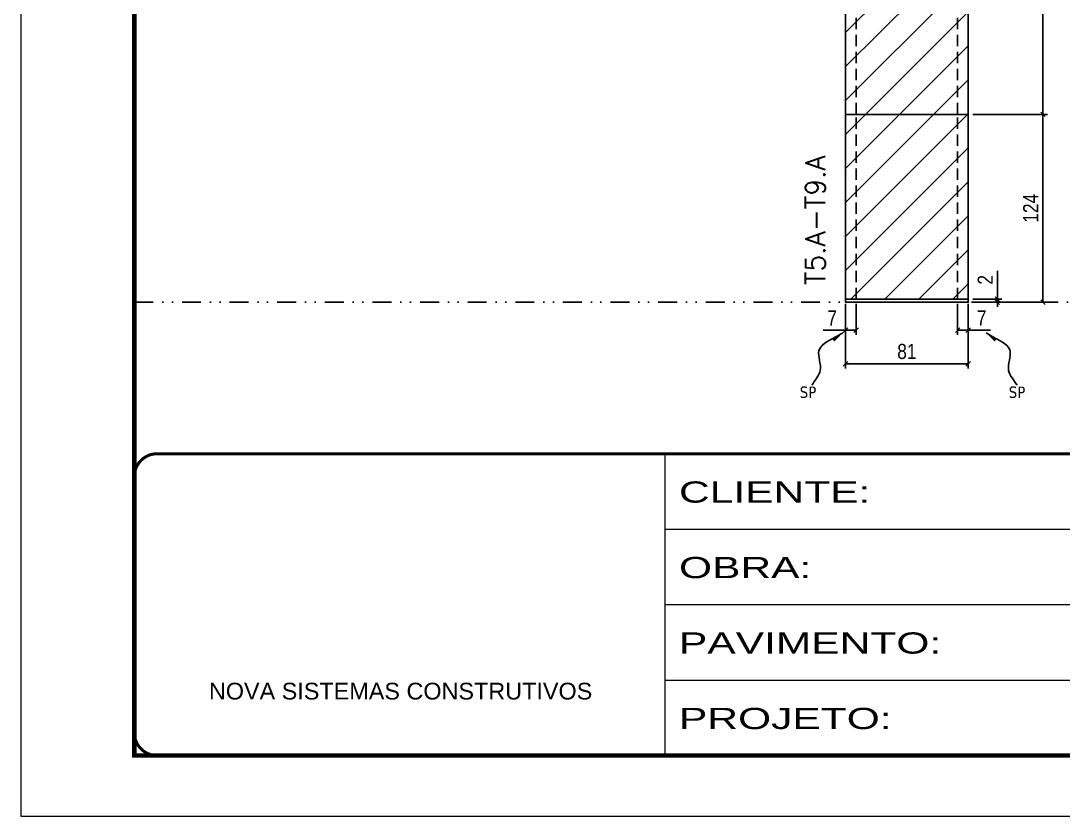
# Model space of a CAD drawing. Extents: x 14400 to 27878, y -21631 to 6985.
# Drawn here: x 17583 to 18272, y -7848 to -7323 of the extents above; entities that cross this region are included whole.
import ezdxf

# ---------------------------------------------------------------- set-up
doc = ezdxf.new("R2010")
doc.units = 0
for name, pattern in [('CONTINUO', [0]), ('DASHED', [0.75, 0.5, -0.25]), ('DIVIDE2', [0.625, 0.25, -0.125, 0, -0.125, 0, -0.125]), ('HIDDEN', [0.375, 0.25, -0.125])]:
    doc.linetypes.add(name, pattern=pattern)
for name, color, linetype in [('COTA', 241, 'Continuous'), ('Nível', 160, 'Continuous'), ('Painéis', 200, 'Continuous'), ('SARR_2.2x7', 40, 'Continuous'), ('texto', 7, 'Continuous')]:
    doc.layers.add(name, color=color, linetype=linetype)
for name, color, linetype, lineweight in [('Folhas', 255, 'Continuous', 9), ('Hachura', 251, 'Continuous', 9), ('SARRAFO DE PRESSAO', 251, 'DASHED', 9), ('Texto Seção', 7, 'Continuous', 15)]:
    doc.layers.add(name, color=color, linetype=linetype, lineweight=lineweight)
doc.styles.add('ARIAL', font='arial.ttf')
doc.styles.add('COTA TECNICA', font='techl___.ttf', dxfattribs={"height": 10})
doc.styles.add('COTA TECNICA-50', font='techl___.ttf', dxfattribs={"height": 10})
doc.styles.add('REGUA-120', font='ROMANS.shx', dxfattribs={"height": 15})
doc.styles.get("Standard").update_dxf_attribs({"font": 'arial.ttf'})
doc.styles.add('Tecnologia', font='')
doc.styles.get('Tecnologia').set_extended_font_data('Forgotten Futurist')
doc.dimstyles.new('COTA PAINEL-50', dxfattribs={"dimtxt": 10, "dimasz": 3, "dimexe": 3, "dimexo": 3, "dimgap": 3, "dimtad": 1, "dimdec": 1, "dimzin": 12, "dimdsep": 46, "dimtxsty": 'COTA TECNICA-50', "dimblk1": 'OBLIQUE', "dimblk2": 'OBLIQUE', "dimsah": 1, "dimcen": 0.9, "dimclrd": 4, "dimclre": 4, "dimclrt": 240, "dimadec": 1, "dimazin": 3, "dimtfac": 1, "dimtdec": 1, "dimtmove": 0, "dimatfit": 3, "dimfxl": 1, "dimtolj": 1, "dimtzin": 12, "dimarcsym": 0})
doc.dimstyles.new('PAINEL', dxfattribs={"dimtxt": 10, "dimasz": 3, "dimexe": 3, "dimexo": 3, "dimgap": 3, "dimtad": 1, "dimdec": 1, "dimzin": 12, "dimdsep": 46, "dimtxsty": 'COTA TECNICA', "dimblk1": 'OBLIQUE', "dimblk2": 'OBLIQUE', "dimsah": 1, "dimcen": 0.9, "dimclrd": 4, "dimclre": 4, "dimclrt": 240, "dimadec": 1, "dimazin": 3, "dimtfac": 1, "dimtdec": 1, "dimtmove": 0, "dimatfit": 3, "dimfxl": 1, "dimtolj": 1, "dimtzin": 12, "dimarcsym": 0})
doc.dimstyles.get("Standard").update_dxf_attribs({"dimtxt": 0.18, "dimasz": 0.18, "dimexe": 0.18, "dimexo": 0.0625, "dimgap": 0.09, "dimtad": 0, "dimtih": 1, "dimtoh": 1, "dimdec": 4, "dimzin": 0, "dimdsep": 46, "dimtxsty": 'Standard', "dimcen": 0.09, "dimadec": 0, "dimazin": 0, "dimtfac": 1, "dimtdec": 4, "dimtofl": 0, "dimtmove": 0, "dimatfit": 3, "dimfxl": 1, "dimtolj": 1, "dimtzin": 0, "dimarcsym": 0})

# ---------------------------------------------------------------- blocks, each defined once
blk = doc.blocks.new('9999999999')
at = {"color": 30, "linetype": 'CONTINUO'}
for p, q in [((98564.56, 34230.21), (98564.56, 34429.45)), ((98564.56, 34379.64), (99583.98, 34379.64)), ((98564.56, 34329.83), (99487.98, 34329.83)), ((98564.56, 34280.02), (99487.98, 34280.02))]:
    blk.add_line(p, q, dxfattribs=at)
at = {"color": 30, "linetype": 'CONTINUO', "const_width": 2}
blk.add_lwpolyline([(99583.98, 34230.21), (99583.98, 34414.45, 0.414214), (99568.98, 34429.45), (98228.98, 34429.45, 0.414214), (98213.98, 34414.45), (98213.98, 34245.21, 0.414214), (98228.98, 34230.21), (99583.98, 34230.21)], format="xyb", dxfattribs=at)
at = {"layer": 'Folhas'}
blk.add_lwpolyline([(98138.98, 34190.21), (99623.98, 34190.21), (99623.98, 35240.21), (98138.98, 35240.21)], close=True, dxfattribs=at)
at = {"layer": 'Folhas', "color": 30, "const_width": 3}
blk.add_lwpolyline([(98213.98, 34230.21), (99583.98, 34230.21), (99583.98, 35200.21), (98213.98, 35200.21)], close=True, dxfattribs=at)
at = {"color": 7, "linetype": 'Continuous', "ltscale": 5, "style": 'ARIAL'}
blk.add_text('NOVA SISTEMAS CONSTRUTIVOS', height=11.0592, dxfattribs=at).set_placement((98263.19, 34267.21))
at = {"layer": 'Folhas', "color": 7, "style": 'Tecnologia', "width": 1.5}
for s, p in [('CLIENTE:', (98573.65, 34397.17)), ('OBRA:', (98573.65, 34347.31)), ('PAVIMENTO:', (98573.65, 34297.5)), ('PROJETO:', (98573.65, 34247.69))]:
    blk.add_text(s, height=14, dxfattribs=at).set_placement(p)
blk = doc.blocks.new('_Oblique')
at = {"color": 0, "linetype": 'ByBlock', "lineweight": -2}
blk.add_line((-0.5, -0.5), (0.5, 0.5), dxfattribs=at)
blk = doc.blocks.new('*D2186')
at = {"layer": 'COTA', "color": 4, "lineweight": -2, "transparency": 16777216}
for p, q in [((18128.16, -7509.89), (18128.16, -7552.57)), ((18209.16, -7509.89), (18209.16, -7552.57)), ((18209.16, -7549.57), (18128.16, -7549.57))]:
    blk.add_line(p, q, dxfattribs=at)
at = {"layer": 'Defpoints', "color": 0, "transparency": 16777216}
for p in [(18128.16, -7506.89), (18209.16, -7506.89), (18128.16, -7549.57)]:
    blk.add_point(p, dxfattribs=at)
at = {"layer": 'COTA', "color": 4, "lineweight": -2, "transparency": 16777216, "xscale": 3, "yscale": 3, "zscale": 3, "rotation": 180}
blk.add_blockref('_Oblique', (18128.16, -7549.57), dxfattribs=at)
at = {"layer": 'COTA', "color": 4, "lineweight": -2, "transparency": 16777216, "xscale": 3, "yscale": 3, "zscale": 3}
blk.add_blockref('_Oblique', (18209.16, -7549.57), dxfattribs=at)
at = {"layer": 'COTA', "color": 240, "transparency": 16777216, "insert": (18168.66, -7541.47), "char_height": 10, "attachment_point": 5, "style": 'COTA TECNICA'}
blk.add_mtext('\\A1;81', dxfattribs=at)
blk = doc.blocks.new('*D2187')
at = {"layer": 'COTA', "color": 4, "lineweight": -2, "transparency": 16777216}
for p, q in [((18202.16, -7509.89), (18202.16, -7530.4)), ((18209.16, -7511.89), (18209.16, -7530.4)), ((18202.16, -7527.4), (18209.16, -7527.4)), ((18209.16, -7527.4), (18223.89, -7527.4))]:
    blk.add_line(p, q, dxfattribs=at)
at = {"layer": 'Defpoints', "color": 0, "transparency": 16777216}
for p in [(18202.16, -7506.89), (18209.16, -7508.89), (18209.16, -7527.4)]:
    blk.add_point(p, dxfattribs=at)
at = {"layer": 'COTA', "color": 4, "lineweight": -2, "transparency": 16777216, "xscale": 3, "yscale": 3, "zscale": 3, "rotation": 180}
blk.add_blockref('_Oblique', (18202.16, -7527.4), dxfattribs=at)
at = {"layer": 'COTA', "color": 4, "lineweight": -2, "transparency": 16777216, "xscale": 3, "yscale": 3, "zscale": 3}
blk.add_blockref('_Oblique', (18209.16, -7527.4), dxfattribs=at)
at = {"layer": 'COTA', "color": 240, "transparency": 16777216, "insert": (18218.02, -7519.33), "char_height": 10, "attachment_point": 5, "style": 'COTA TECNICA-50'}
blk.add_mtext('\\A1;7', dxfattribs=at)
blk = doc.blocks.new('*D2188')
at = {"layer": 'COTA', "color": 4, "lineweight": -2, "transparency": 16777216}
for p, q in [((18135.16, -7509.89), (18135.16, -7530.4)), ((18128.16, -7511.89), (18128.16, -7530.4)), ((18128.16, -7527.4), (18113.43, -7527.4)), ((18135.16, -7527.4), (18128.16, -7527.4))]:
    blk.add_line(p, q, dxfattribs=at)
at = {"layer": 'Defpoints', "color": 0, "transparency": 16777216}
for p in [(18128.16, -7508.89), (18135.16, -7506.89), (18128.16, -7527.4)]:
    blk.add_point(p, dxfattribs=at)
at = {"layer": 'COTA', "color": 4, "lineweight": -2, "transparency": 16777216, "xscale": 3, "yscale": 3, "zscale": 3, "rotation": 180}
blk.add_blockref('_Oblique', (18128.16, -7527.4), dxfattribs=at)
at = {"layer": 'COTA', "color": 4, "lineweight": -2, "transparency": 16777216, "xscale": 3, "yscale": 3, "zscale": 3}
blk.add_blockref('_Oblique', (18135.16, -7527.4), dxfattribs=at)
at = {"layer": 'COTA', "color": 240, "transparency": 16777216, "insert": (18119.29, -7519.33), "char_height": 10, "attachment_point": 5, "style": 'COTA TECNICA-50'}
blk.add_mtext('\\A1;7', dxfattribs=at)
blk = doc.blocks.new('*D2190')
at = {"layer": 'COTA', "color": 4, "linetype": 'ByBlock', "lineweight": -2, "transparency": 16777216}
for p, q in [((18212.16, -7384.89), (18261.53, -7384.89)), ((18258.53, -7508.89), (18258.53, -7384.89)), ((18212.16, -7508.89), (18261.53, -7508.89))]:
    blk.add_line(p, q, dxfattribs=at)
at = {"layer": 'Defpoints', "color": 0, "linetype": 'ByBlock', "transparency": 16777216}
for p in [(18209.16, -7384.89), (18258.53, -7384.89), (18209.16, -7508.89)]:
    blk.add_point(p, dxfattribs=at)
at = {"layer": 'COTA', "color": 4, "linetype": 'ByBlock', "lineweight": -2, "transparency": 16777216, "xscale": 3, "yscale": 3, "zscale": 3}
for p, rotation in [((18258.53, -7384.89), 90), ((18258.53, -7508.89), 270)]:
    blk.add_blockref('_Oblique', p, dxfattribs=dict(at, rotation=rotation))
at = {"layer": 'COTA', "color": 240, "linetype": 'ByBlock', "transparency": 16777216, "insert": (18250.45, -7446.89), "char_height": 10, "attachment_point": 5, "rotation": 90, "style": 'COTA TECNICA'}
blk.add_mtext('\\A1;124', dxfattribs=at)
blk = doc.blocks.new('*D2189')
at = {"layer": 'COTA', "color": 4, "lineweight": -2, "transparency": 16777216}
for p, q in [((18228.42, -7506.89), (18228.42, -7488.09)), ((18212.16, -7506.89), (18231.42, -7506.89)), ((18212.16, -7508.89), (18231.42, -7508.89)), ((18228.42, -7508.89), (18228.42, -7506.89)), ((18228.42, -7508.89), (18228.42, -7511.89))]:
    blk.add_line(p, q, dxfattribs=at)
at = {"layer": 'Defpoints', "color": 0, "transparency": 16777216}
for p in [(18209.16, -7506.89), (18209.16, -7508.89), (18228.42, -7508.89)]:
    blk.add_point(p, dxfattribs=at)
at = {"layer": 'COTA', "color": 4, "lineweight": -2, "transparency": 16777216, "xscale": 3, "yscale": 3, "zscale": 3}
for p, rotation in [((18228.42, -7506.89), 270), ((18228.42, -7508.89), 90)]:
    blk.add_blockref('_Oblique', p, dxfattribs=dict(at, rotation=rotation))
at = {"layer": 'COTA', "color": 240, "transparency": 16777216, "insert": (18220.42, -7494.14), "char_height": 10, "attachment_point": 5, "rotation": 90, "style": 'COTA TECNICA-50'}
blk.add_mtext('\\A1;2', dxfattribs=at)
blk = doc.blocks.new('*D2191')
at = {"layer": 'COTA', "color": 4, "linetype": 'ByBlock', "lineweight": -2, "transparency": 16777216}
for p, q in [((18212.16, -7384.89), (18261.53, -7384.89)), ((18258.53, -7508.89), (18258.53, -7384.89)), ((18212.16, -7508.89), (18261.53, -7508.89))]:
    blk.add_line(p, q, dxfattribs=at)
at = {"layer": 'Defpoints', "color": 0, "linetype": 'ByBlock', "transparency": 16777216}
for p in [(18209.16, -7384.89), (18258.53, -7384.89), (18209.16, -7508.89)]:
    blk.add_point(p, dxfattribs=at)
at = {"layer": 'COTA', "color": 4, "linetype": 'ByBlock', "lineweight": -2, "transparency": 16777216, "xscale": 3, "yscale": 3, "zscale": 3}
for p, rotation in [((18258.53, -7384.89), 90), ((18258.53, -7508.89), 270)]:
    blk.add_blockref('_Oblique', p, dxfattribs=dict(at, rotation=rotation))
at = {"layer": 'COTA', "color": 240, "linetype": 'ByBlock', "transparency": 16777216, "insert": (18250.45, -7446.89), "char_height": 10, "attachment_point": 5, "rotation": 90, "style": 'COTA TECNICA'}
blk.add_mtext('\\A1;124', dxfattribs=at)
blk = doc.blocks.new('*D2192')
at = {"layer": 'COTA', "color": 4, "lineweight": -2, "transparency": 16777216}
for p, q in [((18212.16, -7152.89), (18261.53, -7152.89)), ((18258.53, -7384.89), (18258.53, -7152.89)), ((18212.16, -7384.89), (18261.53, -7384.89))]:
    blk.add_line(p, q, dxfattribs=at)
at = {"layer": 'Defpoints', "color": 0, "transparency": 16777216}
for p in [(18209.16, -7152.89), (18258.53, -7152.89), (18209.16, -7384.89)]:
    blk.add_point(p, dxfattribs=at)
at = {"layer": 'COTA', "color": 4, "lineweight": -2, "transparency": 16777216, "xscale": 3, "yscale": 3, "zscale": 3}
for p, rotation in [((18258.53, -7152.89), 90), ((18258.53, -7384.89), 270)]:
    blk.add_blockref('_Oblique', p, dxfattribs=dict(at, rotation=rotation))
at = {"layer": 'COTA', "color": 240, "transparency": 16777216, "insert": (18250.31, -7268.89), "char_height": 10, "attachment_point": 5, "rotation": 90, "style": 'COTA TECNICA'}
blk.add_mtext('\\A1;232', dxfattribs=at)

msp = doc.modelspace()

# ---------------------------------------------------------------- hatches: boundary and pattern name
at = {"layer": 'Hachura'}
h = msp.add_hatch(dxfattribs=at)
h.set_pattern_fill('ANSI31', color=256, scale=5)
h.paths.add_polyline_path([(18209.158, -7152.891), (18131.658, -7152.891), (18131.658, -7266.891), (18128.158, -7266.891), (18128.158, -7384.891), (18209.158, -7384.891)])
h.paths.add_polyline_path([(18209.158, -7384.891), (18128.158, -7384.891), (18128.158, -7506.891), (18209.158, -7506.891)])
h.paths.add_polyline_path([(18468.626, -7384.891), (18387.626, -7384.891), (18387.626, -7506.891), (18468.626, -7506.891)])
h.paths.add_polyline_path([(18468.626, -7266.891), (18387.626, -7266.891), (18387.626, -7384.891), (18468.626, -7384.891)])
h.paths.add_polyline_path([(18468.626, -7152.891), (18387.626, -7152.891), (18387.626, -7202.891), (18468.626, -7202.891)])
h.paths.add_polyline_path([(18674.276, -7266.891), (18636.276, -7266.891), (18636.276, -7506.891), (18674.276, -7506.891)])
h.paths.add_polyline_path([(18874.347, -7266.891), (18836.347, -7266.891), (18836.347, -7506.891), (18874.347, -7506.891)])
h.paths.add_polyline_path([(18874.347, -7152.891), (18836.347, -7152.891), (18836.347, -7202.891), (18874.347, -7202.891)])

# ---------------------------------------------------------------- linework, layer by layer
at = {"layer": 'Nível', "color": 4, "linetype": 'DIVIDE2', "ltscale": 50}
msp.add_line((17658.467, -7508.891), (19028.467, -7508.891), dxfattribs=at)
at = {"layer": 'Painéis'}
for p, q in [((18209.158, -7506.891), (18209.158, -7152.891)), ((18128.158, -7266.891), (18128.158, -7506.891)), ((18209.158, -7384.891), (18128.158, -7384.891)), ((18128.158, -7506.891), (18209.158, -7506.891))]:
    msp.add_line(p, q, dxfattribs=at)
msp.add_lwpolyline([(18209.158, -7506.891), (18128.158, -7506.891), (18128.158, -7508.891), (18209.158, -7508.891)], close=True, dxfattribs=at)
at = {"layer": 'SARR_2.2x7', "linetype": 'HIDDEN', "ltscale": 30}
for p, q in [((18202.158, -7384.891), (18202.158, -7152.891)), ((18135.158, -7384.891), (18135.158, -7266.891)), ((18135.158, -7506.891), (18135.158, -7384.891)), ((18202.158, -7506.891), (18202.158, -7384.891))]:
    msp.add_line(p, q, dxfattribs=at)

# ---------------------------------------------------------------- block references
at = {"layer": 'SARRAFO DE PRESSAO', "color": 6, "linetype": 'ByBlock'}
msp.add_blockref('9999999999', (-80555.511, -42038.379), dxfattribs=at)

# ---------------------------------------------------------------- texts
at = {"layer": 'texto', "color": 0, "char_height": 7.5, "attachment_point": 5}
for insert in [(18103.381, -7568.382), (18241.405, -7568.382)]:
    msp.add_mtext('{\\fTahoma|b0|i0|c0|p34;\\C4;SP}', dxfattribs=dict(at, insert=insert))
at = {"layer": 'Texto Seção', "insert": (18114.687, -7497.639), "char_height": 13, "width": 285.32988, "attachment_point": 7, "rotation": 90, "style": 'REGUA-120'}
msp.add_mtext('T5.A-T9.A', dxfattribs=at)

# ---------------------------------------------------------------- dimensions: what is measured, and where the dimension line sits
at = {"layer": 'COTA'}
for base, p1, p2, angle, dimstyle, picture, middle in [((18258.525, -7152.891), (18209.158, -7384.891), (18209.158, -7152.891), 90, 'PAINEL', '*D2192', (18250.306, -7268.891)), ((18128.158, -7527.401), (18135.158, -7506.891), (18128.158, -7508.891), 180, 'COTA PAINEL-50', '*D2188', (18119.292, -7519.328))]:
    dim = msp.add_linear_dim(base=base, p1=p1, p2=p2, angle=angle, dimstyle=dimstyle, dxfattribs=at)
    dim.commit()
    dim.dimension.update_dxf_attribs({"geometry": picture, "text_midpoint": middle})
at = {"layer": 'COTA', "linetype": 'ByBlock'}
for picture in ['*D2190', '*D2191']:
    dim = msp.add_aligned_dim(p1=(18209.158, -7508.891), p2=(18209.158, -7384.891), distance=-49.367, dimstyle='PAINEL', dxfattribs=at)
    dim.commit()
    dim.dimension.update_dxf_attribs({"geometry": picture, "text_midpoint": (18250.452, -7446.891)})
at = {"layer": 'COTA'}
dim = msp.add_linear_dim(base=(18228.416, -7508.891), p1=(18209.158, -7506.891), p2=(18209.158, -7508.891), angle=90, dimstyle='COTA PAINEL-50', dxfattribs=at)
dim.commit()
dim.dimension.update_dxf_attribs({"geometry": '*D2189', "text_midpoint": (18228.416, -7494.144), "dimtype": 160})
dim = msp.add_linear_dim(base=(18128.158, -7549.569), p1=(18209.158, -7506.891), p2=(18128.158, -7506.891), angle=180, dimstyle='PAINEL', override={"dimarcsym": 2}, dxfattribs=at)
dim.commit()
dim.dimension.update_dxf_attribs({"geometry": '*D2186', "text_midpoint": (18168.658, -7541.474)})
dim = msp.add_linear_dim(base=(18209.158, -7527.401), p1=(18202.158, -7506.891), p2=(18209.158, -7508.891), dimstyle='COTA PAINEL-50', dxfattribs=at)
dim.commit()
dim.dimension.update_dxf_attribs({"geometry": '*D2187', "text_midpoint": (18218.023, -7519.328)})

# ---------------------------------------------------------------- leaders
at = {"layer": 'COTA', "path_type": 1}
for points in [[(18126.329, -7529.072), (18110.544, -7540.907), (18111.469, -7553.913), (18105.916, -7563.695)], [(18220.987, -7529.072), (18236.772, -7540.907), (18235.847, -7553.913), (18241.399, -7563.695)]]:
    msp.add_leader(points, dimstyle='Standard', override={"dimasz": 8}, dxfattribs=at)

doc.saveas('drawing.dxf')
